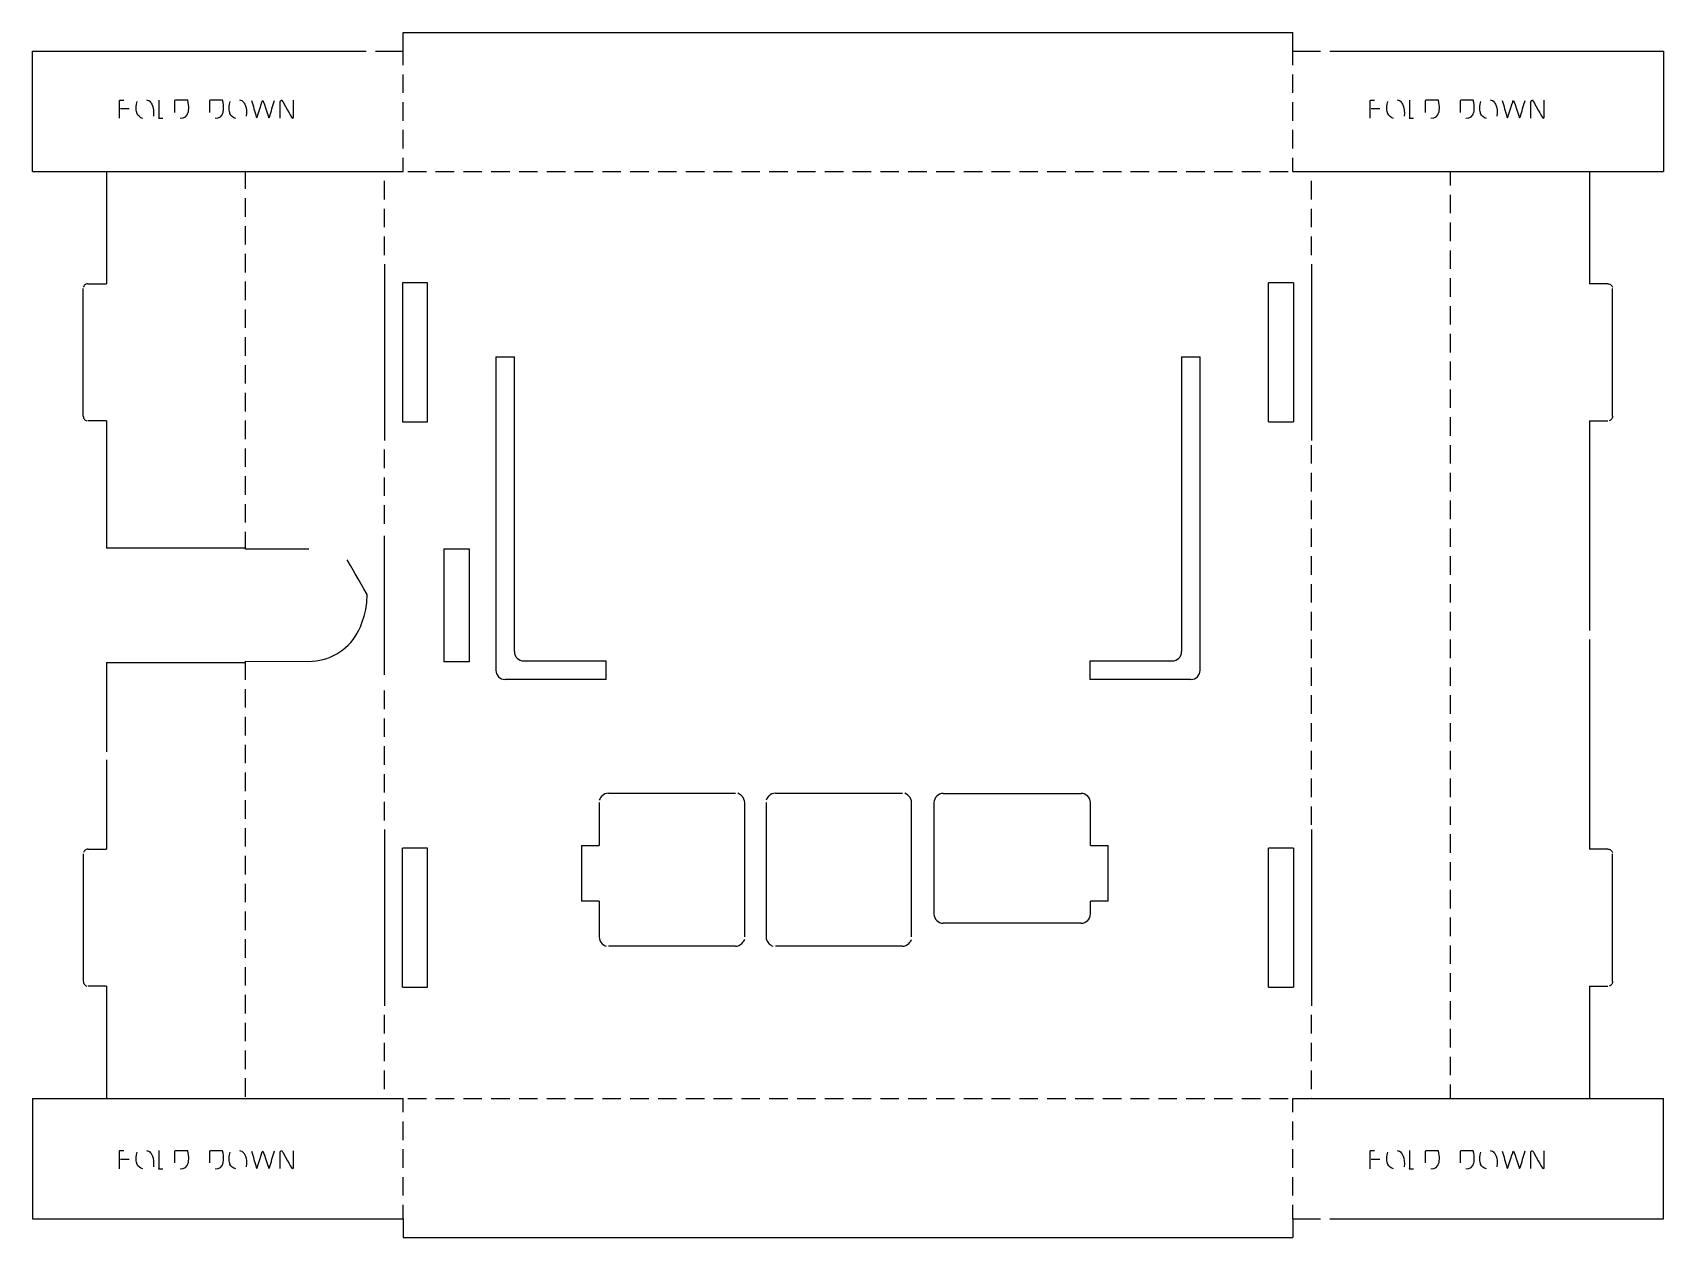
# Model space of a CAD drawing. Extents: x -8.5 to 23.4, y -6.8 to 11.8.
# Drawn here: x -8.47 to -1.54, y -6.34 to -1.22 of the extents above; entities that cross this region are included whole.
import ezdxf

# ---------------------------------------------------------------- set-up
doc = ezdxf.new("R2010")
doc.units = 0
doc.layers.add('Layer_2', color=7, linetype='CONTINUOUS')

msp = doc.modelspace()

# ---------------------------------------------------------------- linework, layer by layer
at = {"layer": 'Layer_2', "color": 1}
for points in [[(-6.894455, -1.296872), (-6.894455, -1.217737)], [(-6.894455, -1.217737), (-3.115719, -1.217737)], [(-3.115719, -1.296675), (-3.115719, -1.217737)], [(-8.469258, -1.296872), (-7.051936, -1.296872)], [(-8.469258, -1.808288), (-8.469258, -1.296872)], [(-7.012565, -1.296872), (-6.894455, -1.296872)], [(-6.894455, -1.355729), (-6.894455, -1.296872)], [(-3.115719, -1.355729), (-3.115719, -1.296872)], [(-3.115719, -1.296872), (-2.997609, -1.296872)], [(-2.958239, -1.296872), (-1.540916, -1.296872)], [(-1.540916, -1.296872), (-1.540916, -1.808288)], [(-6.894455, -1.473839), (-6.894455, -1.395099)], [(-3.115719, -1.473839), (-3.115719, -1.395099)], [(-7.416991, -1.580624), (-7.417566, -1.511155)], [(-6.894455, -1.59195), (-6.894455, -1.51321)], [(-3.115719, -1.59195), (-3.115719, -1.51321)], [(-2.103459, -1.580624), (-2.104034, -1.511155)], [(-6.894455, -1.71006), (-6.894455, -1.63132)], [(-3.115719, -1.71006), (-3.115719, -1.63132)], [(-6.894455, -1.808288), (-6.894455, -1.74943)], [(-3.115719, -1.808288), (-3.115719, -1.74943)], [(-8.469258, -1.808288), (-6.894455, -1.808288)], [(-8.155479, -1.808288), (-8.155479, -2.284667)], [(-7.564928, -1.881966), (-7.564928, -1.808288)], [(-7.563751, -1.808288), (-7.564141, -1.808288)], [(-6.973589, -1.926399), (-6.973589, -1.847658)], [(-6.875164, -1.808288), (-6.796424, -1.808288)], [(-6.757054, -1.808288), (-6.678314, -1.808288)], [(-6.638943, -1.808288), (-6.560203, -1.808288)], [(-6.520833, -1.808288), (-6.442093, -1.808288)], [(-6.402723, -1.808288), (-6.323983, -1.808288)], [(-6.284613, -1.808288), (-6.205873, -1.808288)], [(-6.166503, -1.808288), (-6.087762, -1.808288)], [(-6.048392, -1.808288), (-5.969652, -1.808288)], [(-5.930282, -1.808288), (-5.851542, -1.808288)], [(-5.812172, -1.808288), (-5.733432, -1.808288)], [(-5.694062, -1.808288), (-5.615321, -1.808288)], [(-5.575951, -1.808288), (-5.497211, -1.808288)], [(-5.457841, -1.808288), (-5.379101, -1.808288)], [(-5.339731, -1.808288), (-5.260991, -1.808288)], [(-5.221621, -1.808288), (-5.14288, -1.808288)], [(-5.10351, -1.808288), (-5.02477, -1.808288)], [(-4.9854, -1.808288), (-4.90666, -1.808288)], [(-4.86729, -1.808288), (-4.78855, -1.808288)], [(-4.74918, -1.808288), (-4.67044, -1.808288)], [(-4.631069, -1.808288), (-4.552329, -1.808288)], [(-4.512959, -1.808288), (-4.434219, -1.808288)], [(-4.394849, -1.808288), (-4.316109, -1.808288)], [(-4.276739, -1.808288), (-4.197999, -1.808288)], [(-4.158628, -1.808288), (-4.079888, -1.808288)], [(-4.040518, -1.808288), (-3.961778, -1.808288)], [(-3.922408, -1.808288), (-3.843668, -1.808288)], [(-3.804298, -1.808288), (-3.725558, -1.808288)], [(-3.686188, -1.808288), (-3.607447, -1.808288)], [(-3.568077, -1.808288), (-3.489337, -1.808288)], [(-3.449967, -1.808288), (-3.371227, -1.808288)], [(-3.331857, -1.808288), (-3.253117, -1.808288)], [(-3.213747, -1.808288), (-3.135006, -1.808288)], [(-3.115719, -1.808288), (-1.540916, -1.808288)], [(-3.036581, -1.926399), (-3.036581, -1.847658)], [(-2.446817, -1.808288), (-2.446424, -1.808288)], [(-2.44564, -1.867344), (-2.44564, -1.808288)], [(-1.855089, -1.808288), (-1.855089, -2.284667)], [(-7.564928, -2.000076), (-7.564928, -1.921336)], [(-2.44564, -1.985454), (-2.44564, -1.906714)], [(-6.973589, -2.044509), (-6.973589, -1.965769)], [(-3.036581, -2.044509), (-3.036581, -1.965769)], [(-7.564928, -2.118186), (-7.564928, -2.039446)], [(-2.44564, -2.103564), (-2.44564, -2.024824)], [(-6.973589, -2.162619), (-6.973589, -2.083879)], [(-3.036581, -2.162619), (-3.036581, -2.083879)], [(-2.44564, -2.221675), (-2.44564, -2.142935)], [(-7.564928, -2.236296), (-7.564928, -2.157556)], [(-6.973589, -2.201989), (-6.973589, -2.95002)], [(-3.036581, -2.201989), (-3.036581, -2.95002)], [(-8.234219, -2.284667), (-8.155479, -2.284667)], [(-7.564928, -2.354407), (-7.564928, -2.275667)], [(-6.791703, -2.87128), (-6.791703, -2.280729), (-6.898003, -2.280729), (-6.898003, -2.87128), (-6.791703, -2.87128)], [(-3.112172, -2.280729), (-3.218471, -2.280729)], [(-3.218471, -2.87128), (-3.218471, -2.280729)], [(-3.112172, -2.280729), (-3.112172, -2.87128)], [(-2.44564, -2.339785), (-2.44564, -2.261045)], [(-1.776349, -2.284667), (-1.855089, -2.284667)], [(-8.253904, -2.847658), (-8.253904, -2.304352)], [(-1.756664, -2.847658), (-1.756664, -2.304352)], [(-7.564928, -2.472517), (-7.564928, -2.393777)], [(-2.44564, -2.457895), (-2.44564, -2.379155)], [(-7.564928, -2.590627), (-7.564928, -2.511887)], [(-2.44564, -2.576005), (-2.44564, -2.497265)], [(-7.564928, -2.708737), (-7.564928, -2.629997)], [(-6.501148, -2.59569), (-6.422408, -2.59569)], [(-6.501148, -2.59569), (-6.501148, -3.926112)], [(-6.422408, -3.847367), (-6.422408, -2.59569)], [(-3.587762, -2.59569), (-3.509022, -2.59569)], [(-3.587762, -2.59569), (-3.587762, -3.847367)], [(-3.509022, -3.926112), (-3.509022, -2.59569)], [(-2.44564, -2.694115), (-2.44564, -2.615375)], [(-7.564928, -2.826848), (-7.564928, -2.748107)], [(-2.44564, -2.812226), (-2.44564, -2.733486)], [(-8.155479, -2.867344), (-8.234219, -2.867344)], [(-8.155479, -2.867344), (-8.155479, -3.40741)], [(-7.564928, -2.944958), (-7.564928, -2.866218)], [(-3.218471, -2.87128), (-3.112172, -2.87128)], [(-2.44564, -2.930336), (-2.44564, -2.851596)], [(-1.855089, -2.867344), (-1.855089, -3.757107)], [(-1.855089, -2.867344), (-1.776349, -2.867344)], [(-3.036581, -3.048446), (-3.036581, -2.969706)], [(-2.44564, -3.048446), (-2.44564, -2.969706)], [(-7.564928, -3.063068), (-7.564928, -2.984328)], [(-6.973589, -3.068132), (-6.973589, -2.989392)], [(-7.564928, -3.181178), (-7.564928, -3.102438)], [(-6.973589, -3.186242), (-6.973589, -3.107502)], [(-3.036581, -3.166556), (-3.036581, -3.087816)], [(-2.44564, -3.166556), (-2.44564, -3.087816)], [(-7.564928, -3.299288), (-7.564928, -3.220548)], [(-6.973589, -3.304352), (-6.973589, -3.225612)], [(-3.036581, -3.284667), (-3.036581, -3.205926)], [(-2.44564, -3.284667), (-2.44564, -3.205926)], [(-3.036581, -3.402777), (-3.036581, -3.324037)], [(-2.44564, -3.402777), (-2.44564, -3.324037)], [(-7.564928, -3.412332), (-7.564928, -3.338658)], [(-6.973589, -3.945793), (-6.973589, -3.355242)], [(-7.564928, -3.40741), (-8.155479, -3.40741)], [(-7.296424, -3.412328), (-7.564928, -3.412332)], [(-6.722609, -3.410364), (-6.722609, -3.890678)], [(-6.722609, -3.410364), (-6.614337, -3.410364)], [(-6.614337, -3.410364), (-6.614337, -3.890678)], [(-3.036581, -3.520887), (-3.036581, -3.442147)], [(-2.44564, -3.520887), (-2.44564, -3.442147)], [(-3.036581, -3.638997), (-3.036581, -3.560257)], [(-2.44564, -3.638997), (-2.44564, -3.560257)], [(-3.036581, -3.757107), (-3.036581, -3.678367)], [(-2.44564, -3.757107), (-2.44564, -3.678367)], [(-3.036581, -3.875218), (-3.036581, -3.796477)], [(-2.44564, -3.875218), (-2.44564, -3.796477)], [(-1.855089, -3.796477), (-1.855089, -4.686242)], [(-8.155085, -3.893627), (-8.155085, -4.272706)], [(-8.155085, -3.893627), (-7.564928, -3.893627)], [(-7.564928, -3.888438), (-7.296424, -3.888705)], [(-7.564928, -3.967178), (-7.564928, -3.888438)], [(-6.614337, -3.890678), (-6.722609, -3.890678)], [(-6.383038, -3.886742), (-6.032125, -3.886742)], [(-6.032125, -3.965482), (-6.032125, -3.886742)], [(-3.97805, -3.886742), (-3.627132, -3.886742)], [(-3.97805, -3.886742), (-3.97805, -3.965482)], [(-3.036581, -3.993328), (-3.036581, -3.914588)], [(-2.44564, -3.993328), (-2.44564, -3.914588)], [(-7.564928, -4.085288), (-7.564928, -4.006548)], [(-6.973589, -4.091754), (-6.973589, -4.013013)], [(-6.032125, -3.965482), (-6.461778, -3.965482)], [(-3.548392, -3.965482), (-3.97805, -3.965482)], [(-3.036581, -4.111438), (-3.036581, -4.032698)], [(-2.44564, -4.111438), (-2.44564, -4.032698)], [(-7.564928, -4.203399), (-7.564928, -4.124658)], [(-6.973589, -4.209864), (-6.973589, -4.131124)], [(-3.036581, -4.229548), (-3.036581, -4.150808)], [(-2.44564, -4.229548), (-2.44564, -4.150808)], [(-7.564928, -4.321509), (-7.564928, -4.242769)], [(-6.973589, -4.327974), (-6.973589, -4.249234)], [(-3.036581, -4.347658), (-3.036581, -4.268918)], [(-2.44564, -4.347658), (-2.44564, -4.268918)], [(-8.155085, -4.307163), (-8.155085, -4.686242)], [(-7.564928, -4.439619), (-7.564928, -4.360879)], [(-6.973589, -4.446084), (-6.973589, -4.367344)], [(-3.036581, -4.465769), (-3.036581, -4.387029)], [(-2.44564, -4.465769), (-2.44564, -4.387029)], [(-7.564928, -4.557729), (-7.564928, -4.478989)], [(-6.973589, -4.564194), (-6.973589, -4.485454)], [(-6.062062, -4.488604), (-6.062062, -4.670494)], [(-6.022691, -4.449234), (-5.483321, -4.449234)], [(-5.443951, -5.059469), (-5.443951, -4.488604)], [(-5.352888, -4.488604), (-5.352888, -5.059469)], [(-5.313518, -4.449234), (-4.774148, -4.449234)], [(-4.734778, -5.059469), (-4.734778, -4.488604)], [(-4.639825, -4.489392), (-4.639825, -4.961832)], [(-4.600455, -4.45002), (-4.014629, -4.45002)], [(-3.975258, -4.670494), (-3.975258, -4.489392)], [(-3.036581, -4.583879), (-3.036581, -4.505139)], [(-2.44564, -4.583879), (-2.44564, -4.505139)], [(-7.564928, -4.675839), (-7.564928, -4.597099)], [(-6.973589, -4.603564), (-6.973589, -5.351596)], [(-3.036581, -4.603564), (-3.036581, -5.351596)], [(-2.44564, -4.701989), (-2.44564, -4.623249)], [(-8.25351, -5.249234), (-8.25351, -4.705926)], [(-8.233825, -4.686242), (-8.155085, -4.686242)], [(-6.791703, -5.272856), (-6.791703, -4.682305), (-6.898003, -4.682305)], [(-6.898003, -5.272856), (-6.898003, -4.682305)], [(-6.138006, -4.670494), (-6.138006, -4.907895)], [(-6.138006, -4.670494), (-6.062062, -4.670494)], [(-3.975258, -4.670494), (-3.899314, -4.670494)], [(-3.899314, -4.907895), (-3.899314, -4.670494)], [(-3.112172, -4.682305), (-3.218471, -4.682305)], [(-3.218471, -5.272856), (-3.218471, -4.682305)], [(-3.112172, -4.682305), (-3.112172, -5.272856)], [(-1.776349, -4.686242), (-1.855089, -4.686242)], [(-1.756664, -5.249234), (-1.756664, -4.705926)], [(-7.564928, -4.79395), (-7.564928, -4.71521)], [(-2.44564, -4.820099), (-2.44564, -4.741359)], [(-7.564928, -4.91206), (-7.564928, -4.83332)], [(-6.062062, -4.907895), (-6.138006, -4.907895)], [(-6.062062, -4.907895), (-6.062062, -5.059469)], [(-3.975258, -4.961832), (-3.975258, -4.907895)], [(-3.899314, -4.907895), (-3.975258, -4.907895)], [(-2.44564, -4.93821), (-2.44564, -4.859469)], [(-7.564928, -5.03017), (-7.564928, -4.95143)], [(-2.44564, -5.05632), (-2.44564, -4.97758)], [(-4.014629, -5.001202), (-4.600455, -5.001202)], [(-7.564928, -5.14828), (-7.564928, -5.06954)], [(-5.483321, -5.098839), (-6.022691, -5.098839)], [(-4.774148, -5.098839), (-5.313518, -5.098839)], [(-2.44564, -5.17443), (-2.44564, -5.09569)], [(-7.564928, -5.266392), (-7.564928, -5.18765)], [(-2.44564, -5.29254), (-2.44564, -5.2138)], [(-8.155085, -5.268918), (-8.233825, -5.268918)], [(-8.155085, -5.268918), (-8.155085, -5.745296)], [(-7.564928, -5.384502), (-7.564928, -5.305762)], [(-6.898003, -5.272856), (-6.791703, -5.272856)], [(-3.218471, -5.272856), (-3.112172, -5.272856)], [(-2.44564, -5.41065), (-2.44564, -5.33191)], [(-1.855483, -5.268918), (-1.855483, -5.745296)], [(-1.855483, -5.268918), (-1.776349, -5.268918)], [(-6.973589, -5.469706), (-6.973589, -5.390966)], [(-3.036581, -5.469706), (-3.036581, -5.390966)], [(-7.564928, -5.502612), (-7.564928, -5.423872)], [(-2.44564, -5.528762), (-2.44564, -5.45002)], [(-7.564928, -5.620722), (-7.564928, -5.541982)], [(-6.973589, -5.587816), (-6.973589, -5.509076)], [(-3.036581, -5.587816), (-3.036581, -5.509076)], [(-2.44564, -5.646872), (-2.44564, -5.568132)], [(-7.564928, -5.738832), (-7.564928, -5.660092)], [(-6.973589, -5.705926), (-6.973589, -5.627186)], [(-3.036581, -5.705926), (-3.036581, -5.627186)], [(-8.469258, -5.745296), (-6.894455, -5.745296)], [(-8.469258, -5.745296), (-8.469258, -6.256714), (-6.894455, -6.256714)], [(-6.973983, -5.745296), (-6.973589, -5.745296)], [(-6.894455, -5.804155), (-6.894455, -5.745296)], [(-6.875164, -5.745296), (-6.796424, -5.745296)], [(-6.757054, -5.745296), (-6.678314, -5.745296)], [(-6.638943, -5.745296), (-6.560203, -5.745296)], [(-6.520833, -5.745296), (-6.442093, -5.745296)], [(-6.402723, -5.745296), (-6.323983, -5.745296)], [(-6.284613, -5.745296), (-6.205873, -5.745296)], [(-6.166503, -5.745296), (-6.087762, -5.745296)], [(-6.048392, -5.745296), (-5.969652, -5.745296)], [(-5.930282, -5.745296), (-5.851542, -5.745296)], [(-5.812172, -5.745296), (-5.733432, -5.745296)], [(-5.694062, -5.745296), (-5.615321, -5.745296)], [(-5.575951, -5.745296), (-5.497211, -5.745296)], [(-5.457841, -5.745296), (-5.379101, -5.745296)], [(-5.339731, -5.745296), (-5.260991, -5.745296)], [(-5.221621, -5.745296), (-5.14288, -5.745296)], [(-5.10351, -5.745296), (-5.02477, -5.745296)], [(-4.9854, -5.745296), (-4.90666, -5.745296)], [(-4.86729, -5.745296), (-4.78855, -5.745296)], [(-4.74918, -5.745296), (-4.67044, -5.745296)], [(-4.631069, -5.745296), (-4.552329, -5.745296)], [(-4.512959, -5.745296), (-4.434219, -5.745296)], [(-4.394849, -5.745296), (-4.316109, -5.745296)], [(-4.276739, -5.745296), (-4.197999, -5.745296)], [(-4.158628, -5.745296), (-4.079888, -5.745296)], [(-4.040518, -5.745296), (-3.961778, -5.745296)], [(-3.922408, -5.745296), (-3.843668, -5.745296)], [(-3.804298, -5.745296), (-3.725558, -5.745296)], [(-3.686188, -5.745296), (-3.607447, -5.745296)], [(-3.568077, -5.745296), (-3.489337, -5.745296)], [(-3.449967, -5.745296), (-3.371227, -5.745296)], [(-3.331857, -5.745296), (-3.253117, -5.745296)], [(-3.213747, -5.745296), (-3.135006, -5.745296)], [(-3.115719, -5.745296), (-1.540916, -5.745296)], [(-3.115719, -5.804155), (-3.115719, -5.745296)], [(-3.036581, -5.745296), (-3.036976, -5.745296)], [(-3.036778, -5.745296), (-3.036385, -5.745296)], [(-2.44564, -5.745296), (-2.44564, -5.686242)], [(-1.540916, -6.256714), (-1.540916, -5.745296)], [(-6.894455, -5.922265), (-6.894455, -5.843525)], [(-3.115719, -5.922265), (-3.115719, -5.843525)], [(-7.416991, -6.04371), (-7.417566, -5.974242)], [(-6.894455, -6.040375), (-6.894455, -5.961635)], [(-3.115719, -6.040375), (-3.115719, -5.961635)], [(-2.103459, -6.04371), (-2.104034, -5.974242)], [(-6.894455, -6.158486), (-6.894455, -6.079745)], [(-3.115719, -6.158486), (-3.115719, -6.079745)], [(-6.894455, -6.256714), (-6.894455, -6.197856)], [(-3.115719, -6.256714), (-3.115719, -6.197856)], [(-6.894455, -6.256714), (-6.894455, -6.335848)], [(-3.115719, -6.256714), (-2.997609, -6.256714)], [(-3.115719, -6.25691), (-3.115719, -6.335848)], [(-2.958239, -6.256714), (-1.540916, -6.256714)], [(-6.894455, -6.335848), (-3.115719, -6.335848)]]:
    msp.add_lwpolyline(points, dxfattribs=at)
for points in [[(-8.100251, -1.581242), (-8.100274, -1.556502), (-8.100307, -1.531762), (-8.100329, -1.50702)], [(-8.100328, -1.50702), (-8.100328, -1.50702), (-8.100328, -1.503997), (-8.098293, -1.504198)], [(-8.098293, -1.504198), (-8.095828, -1.504198), (-8.095828, -1.504198), (-8.081584, -1.504198)], [(-8.025707, -1.561249), (-8.025707, -1.561249), (-8.03401, -1.541372), (-8.025306, -1.510966)], [(-7.985495, -1.503348), (-7.978719, -1.50482), (-7.97264, -1.507702), (-7.968046, -1.51304)], [(-7.968046, -1.51304), (-7.968046, -1.51304), (-7.950085, -1.533915), (-7.956239, -1.573143)], [(-7.933593, -1.504005), (-7.933593, -1.527864), (-7.933593, -1.551722), (-7.933593, -1.57558)], [(-7.86177, -1.50457), (-7.866896, -1.50457), (-7.866105, -1.507193), (-7.866105, -1.511414)], [(-7.866105, -1.511414), (-7.866105, -1.511414), (-7.866105, -1.534008), (-7.866105, -1.556603)], [(-7.846459, -1.504715), (-7.854117, -1.504604), (-7.86177, -1.50457), (-7.86177, -1.50457)], [(-7.810392, -1.505048), (-7.838806, -1.504782), (-7.838806, -1.504782), (-7.846459, -1.504715)], [(-7.80777, -1.556033), (-7.80777, -1.556033), (-7.802038, -1.531009), (-7.810392, -1.505048)], [(-7.713814, -1.50457), (-7.71894, -1.50457), (-7.718148, -1.507193), (-7.718148, -1.511414)], [(-7.718148, -1.511414), (-7.718148, -1.511414), (-7.718148, -1.534008), (-7.718148, -1.556603)], [(-7.698503, -1.504715), (-7.706156, -1.504604), (-7.713814, -1.50457), (-7.713814, -1.50457)], [(-7.662436, -1.505048), (-7.690849, -1.504782), (-7.690849, -1.504782), (-7.698503, -1.504715)], [(-7.659814, -1.556033), (-7.659814, -1.556033), (-7.654081, -1.531009), (-7.662436, -1.505048)], [(-7.630817, -1.561249), (-7.630817, -1.561249), (-7.639121, -1.541372), (-7.630413, -1.510966)], [(-7.590605, -1.503348), (-7.583829, -1.50482), (-7.577751, -1.507702), (-7.573156, -1.51304)], [(-7.573156, -1.51304), (-7.573156, -1.51304), (-7.555195, -1.533915), (-7.561345, -1.573143)], [(-7.538802, -1.506163), (-7.532176, -1.529529), (-7.525554, -1.552895), (-7.518928, -1.576262)], [(-7.507963, -1.553946), (-7.500731, -1.531844), (-7.493503, -1.509742), (-7.493503, -1.509742)], [(-7.493503, -1.509742), (-7.491861, -1.504714), (-7.490656, -1.505469), (-7.48916, -1.509953)], [(-7.48916, -1.509953), (-7.48916, -1.509953), (-7.481766, -1.532058), (-7.474377, -1.55416)], [(-7.462987, -1.576476), (-7.455912, -1.552826), (-7.448833, -1.52918), (-7.441758, -1.505535)], [(-7.417565, -1.511155), (-7.417565, -1.511155), (-7.417632, -1.502828), (-7.411144, -1.503076)], [(-7.411144, -1.503076), (-7.406849, -1.510737), (-7.406849, -1.510737), (-7.406849, -1.510737)], [(-7.406849, -1.510737), (-7.370975, -1.574698), (-7.370975, -1.574698), (-7.370975, -1.574698)], [(-7.360258, -1.574276), (-7.360258, -1.574276), (-7.360258, -1.574276), (-7.360833, -1.504808)], [(-2.786797, -1.50702), (-2.786797, -1.50702), (-2.786797, -1.503997), (-2.784761, -1.504198)], [(-2.786719, -1.581242), (-2.786742, -1.556502), (-2.786775, -1.531762), (-2.786797, -1.50702)], [(-2.784761, -1.504198), (-2.782297, -1.504198), (-2.782297, -1.504198), (-2.768053, -1.504198)], [(-2.712176, -1.561249), (-2.712176, -1.561249), (-2.720479, -1.541372), (-2.711775, -1.510966)], [(-2.671963, -1.503348), (-2.665188, -1.50482), (-2.659109, -1.507702), (-2.654514, -1.51304)], [(-2.654514, -1.51304), (-2.654514, -1.51304), (-2.636554, -1.533915), (-2.642707, -1.573143)], [(-2.620062, -1.504005), (-2.620062, -1.527864), (-2.620062, -1.551722), (-2.620062, -1.57558)], [(-2.548239, -1.50457), (-2.553365, -1.50457), (-2.552573, -1.507193), (-2.552573, -1.511414)], [(-2.552573, -1.511414), (-2.552573, -1.511414), (-2.552573, -1.534008), (-2.552573, -1.556603)], [(-2.532928, -1.504715), (-2.540585, -1.504604), (-2.548239, -1.50457), (-2.548239, -1.50457)], [(-2.496861, -1.505048), (-2.525274, -1.504782), (-2.525274, -1.504782), (-2.532928, -1.504715)], [(-2.494239, -1.556033), (-2.494239, -1.556033), (-2.488506, -1.531009), (-2.496861, -1.505048)], [(-2.400282, -1.50457), (-2.405408, -1.50457), (-2.404617, -1.507193), (-2.404617, -1.511414)], [(-2.404617, -1.511414), (-2.404617, -1.511414), (-2.404617, -1.534008), (-2.404617, -1.556603)], [(-2.384971, -1.504715), (-2.392625, -1.504604), (-2.400282, -1.50457), (-2.400282, -1.50457)], [(-2.348904, -1.505048), (-2.377317, -1.504782), (-2.377317, -1.504782), (-2.384971, -1.504715)], [(-2.346282, -1.556033), (-2.346282, -1.556033), (-2.34055, -1.531009), (-2.348904, -1.505048)], [(-2.317286, -1.561249), (-2.317286, -1.561249), (-2.325589, -1.541372), (-2.316881, -1.510966)], [(-2.277073, -1.503348), (-2.270298, -1.50482), (-2.264219, -1.507702), (-2.259625, -1.51304)], [(-2.259625, -1.51304), (-2.259625, -1.51304), (-2.241664, -1.533915), (-2.247814, -1.573143)], [(-2.22527, -1.506163), (-2.218644, -1.529529), (-2.212022, -1.552895), (-2.205396, -1.576262)], [(-2.194432, -1.553946), (-2.187199, -1.531844), (-2.179971, -1.509742), (-2.179971, -1.509742)], [(-2.179971, -1.509742), (-2.178329, -1.504714), (-2.177125, -1.505469), (-2.175628, -1.509953)], [(-2.175628, -1.509953), (-2.175628, -1.509953), (-2.168235, -1.532058), (-2.160845, -1.55416)], [(-2.149455, -1.576476), (-2.14238, -1.552826), (-2.135302, -1.52918), (-2.128227, -1.505535)], [(-2.104034, -1.511155), (-2.104034, -1.511155), (-2.104101, -1.502828), (-2.097612, -1.503076)], [(-2.097612, -1.503076), (-2.093317, -1.510737), (-2.093317, -1.510737), (-2.093317, -1.510737)], [(-2.093317, -1.510737), (-2.057443, -1.574698), (-2.057443, -1.574698), (-2.057443, -1.574698)], [(-2.046727, -1.574276), (-2.046727, -1.574276), (-2.046727, -1.574276), (-2.047302, -1.504808)], [(-8.059199, -1.541875), (-8.071408, -1.541879), (-8.083617, -1.541879), (-8.095829, -1.541875)], [(-8.001006, -1.582088), (-8.011782, -1.579403), (-8.021392, -1.57158), (-8.025707, -1.561249)], [(-7.933593, -1.57558), (-7.933593, -1.57558), (-7.933593, -1.579096), (-7.933912, -1.581466)], [(-7.933912, -1.581466), (-7.929841, -1.581466), (-7.929841, -1.581466), (-7.916707, -1.58131)], [(-7.842109, -1.580872), (-7.823672, -1.580872), (-7.811999, -1.574489), (-7.80777, -1.556033)], [(-7.694152, -1.580872), (-7.675715, -1.580872), (-7.664042, -1.574489), (-7.659814, -1.556033)], [(-7.606117, -1.582088), (-7.616892, -1.579403), (-7.626503, -1.57158), (-7.630817, -1.561249)], [(-7.518928, -1.576262), (-7.518928, -1.576262), (-7.517526, -1.581202), (-7.516495, -1.580033)], [(-7.516495, -1.580033), (-7.515191, -1.576053), (-7.515191, -1.576053), (-7.507963, -1.553946)], [(-7.474377, -1.55416), (-7.466983, -1.576264), (-7.466983, -1.576264), (-7.465609, -1.580374)], [(-7.465609, -1.580374), (-7.464563, -1.581732), (-7.462987, -1.576476), (-7.462987, -1.576476)], [(-7.370975, -1.574698), (-7.366679, -1.582359), (-7.360191, -1.582607), (-7.360258, -1.574276)], [(-2.745668, -1.541875), (-2.757877, -1.541879), (-2.770085, -1.541879), (-2.782298, -1.541875)], [(-2.687475, -1.582088), (-2.698251, -1.579403), (-2.707861, -1.57158), (-2.712176, -1.561249)], [(-2.620062, -1.57558), (-2.620062, -1.57558), (-2.620062, -1.579096), (-2.62038, -1.581466)], [(-2.62038, -1.581466), (-2.61631, -1.581466), (-2.61631, -1.581466), (-2.603176, -1.58131)], [(-2.528577, -1.580872), (-2.51014, -1.580872), (-2.498467, -1.574489), (-2.494239, -1.556033)], [(-2.380621, -1.580872), (-2.362184, -1.580872), (-2.35051, -1.574489), (-2.346282, -1.556033)], [(-2.292585, -1.582088), (-2.303361, -1.579403), (-2.312971, -1.57158), (-2.317286, -1.561249)], [(-2.205396, -1.576262), (-2.205396, -1.576262), (-2.203995, -1.581202), (-2.202963, -1.580033)], [(-2.202963, -1.580033), (-2.20166, -1.576053), (-2.20166, -1.576053), (-2.194432, -1.553946)], [(-2.160845, -1.55416), (-2.153451, -1.576264), (-2.153451, -1.576264), (-2.152077, -1.580374)], [(-2.152077, -1.580374), (-2.151032, -1.581732), (-2.149455, -1.576476), (-2.149455, -1.576476)], [(-2.057443, -1.574698), (-2.053148, -1.582359), (-2.04666, -1.582607), (-2.046727, -1.574276)], [(-8.234219, -2.284667), (-8.23944, -2.284667), (-8.244447, -2.286742), (-8.24814, -2.290435)], [(-1.776349, -2.284667), (-1.771128, -2.284667), (-1.766121, -2.286742), (-1.762428, -2.290435)], [(-8.24814, -2.290435), (-8.24814, -2.290435), (-8.251833, -2.294124), (-8.253904, -2.299132)], [(-1.762428, -2.290435), (-1.762428, -2.290435), (-1.758735, -2.294124), (-1.756664, -2.299132)], [(-8.253904, -2.847658), (-8.253904, -2.852879), (-8.251829, -2.857887), (-8.248136, -2.86158)], [(-8.248136, -2.86158), (-8.248136, -2.86158), (-8.244447, -2.865273), (-8.23944, -2.867344)], [(-1.762432, -2.86158), (-1.762432, -2.86158), (-1.766121, -2.865273), (-1.771128, -2.867344)], [(-1.756664, -2.847658), (-1.756664, -2.852879), (-1.758739, -2.857887), (-1.762432, -2.86158)], [(-7.047601, -3.605119), (-7.090148, -3.531423), (-7.090148, -3.531423), (-7.132695, -3.457729)], [(-7.090148, -3.769612), (-7.090148, -3.769612), (-7.047601, -3.695918), (-7.047601, -3.605119)], [(-7.296424, -3.888706), (-7.211329, -3.888706), (-7.132695, -3.843308), (-7.090148, -3.769612)], [(-6.422408, -3.847367), (-6.422408, -3.869112), (-6.404782, -3.886737), (-6.383038, -3.886742)], [(-3.627132, -3.886742), (-3.605392, -3.886737), (-3.587766, -3.869112), (-3.587762, -3.847367)], [(-6.501148, -3.926112), (-6.501148, -3.947852), (-6.483522, -3.965477), (-6.461778, -3.965482)], [(-3.548392, -3.965482), (-3.526652, -3.965477), (-3.509026, -3.947852), (-3.509022, -3.926112)], [(-6.05053, -4.460765), (-6.05053, -4.460765), (-6.057912, -4.468147), (-6.062062, -4.478163)], [(-6.022691, -4.449234), (-6.033132, -4.449234), (-6.043148, -4.453379), (-6.05053, -4.460765)], [(-5.455483, -4.460765), (-5.455483, -4.460765), (-5.462865, -4.453379), (-5.47288, -4.449234)], [(-5.443951, -4.488604), (-5.443951, -4.478163), (-5.448101, -4.468147), (-5.455483, -4.460765)], [(-5.341357, -4.460765), (-5.341357, -4.460765), (-5.348743, -4.468147), (-5.352888, -4.478163)], [(-5.313518, -4.449234), (-5.323959, -4.449234), (-5.333975, -4.453379), (-5.341357, -4.460765)], [(-4.74631, -4.460765), (-4.74631, -4.460765), (-4.753691, -4.453379), (-4.763707, -4.449234)], [(-4.734778, -4.488604), (-4.734778, -4.478163), (-4.738928, -4.468147), (-4.74631, -4.460765)], [(-4.600455, -4.45002), (-4.622199, -4.45002), (-4.639825, -4.467647), (-4.639825, -4.489392)], [(-3.975258, -4.489392), (-3.975258, -4.467647), (-3.992884, -4.45002), (-4.014629, -4.45002)], [(-8.247747, -4.692009), (-8.247747, -4.692009), (-8.25144, -4.695698), (-8.25351, -4.700706)], [(-8.233825, -4.686242), (-8.239046, -4.686242), (-8.244054, -4.688316), (-8.247747, -4.692009)], [(-1.776349, -4.686242), (-1.771128, -4.686242), (-1.766121, -4.688316), (-1.762428, -4.692009)], [(-1.762428, -4.692009), (-1.762428, -4.692009), (-1.758735, -4.695698), (-1.756664, -4.700706)], [(-4.639825, -4.961832), (-4.639825, -4.983576), (-4.622199, -5.001202), (-4.600455, -5.001202)], [(-4.014629, -5.001202), (-3.992884, -5.001202), (-3.975258, -4.983573), (-3.975258, -4.961832)], [(-6.062062, -5.059469), (-6.062062, -5.06991), (-6.057916, -5.079923), (-6.05053, -5.087308)], [(-6.05053, -5.087308), (-6.05053, -5.087308), (-6.043148, -5.09469), (-6.033132, -5.098839)], [(-5.483321, -5.098839), (-5.47288, -5.098839), (-5.462865, -5.09469), (-5.455483, -5.087308)], [(-5.455483, -5.087308), (-5.455483, -5.087308), (-5.448101, -5.079923), (-5.443951, -5.06991)], [(-5.352888, -5.059469), (-5.352888, -5.06991), (-5.348743, -5.079923), (-5.341357, -5.087308)], [(-5.341357, -5.087308), (-5.341357, -5.087308), (-5.333975, -5.09469), (-5.323959, -5.098839)], [(-4.774148, -5.098839), (-4.763707, -5.098839), (-4.753691, -5.09469), (-4.74631, -5.087308)], [(-4.74631, -5.087308), (-4.74631, -5.087308), (-4.738928, -5.079923), (-4.734778, -5.06991)], [(-8.25351, -5.249234), (-8.25351, -5.254454), (-8.251436, -5.259462), (-8.247743, -5.263155)], [(-8.247743, -5.263155), (-8.247743, -5.263155), (-8.244054, -5.266848), (-8.239046, -5.268918)], [(-1.762432, -5.263155), (-1.762432, -5.263155), (-1.766121, -5.266848), (-1.771128, -5.268918)], [(-1.756664, -5.249234), (-1.756664, -5.254454), (-1.758739, -5.259462), (-1.762432, -5.263155)], [(-8.100251, -6.044328), (-8.100274, -6.019588), (-8.100307, -5.994848), (-8.100329, -5.970107)], [(-8.100328, -5.970107), (-8.100328, -5.970107), (-8.100328, -5.967084), (-8.098293, -5.967285)], [(-8.098293, -5.967285), (-8.095828, -5.967285), (-8.095828, -5.967285), (-8.081584, -5.967285)], [(-8.059199, -6.004962), (-8.071408, -6.004966), (-8.083617, -6.004966), (-8.095829, -6.004962)], [(-8.025707, -6.024336), (-8.025707, -6.024336), (-8.03401, -6.004458), (-8.025306, -5.974053)], [(-8.001006, -6.045175), (-8.011782, -6.042489), (-8.021392, -6.034667), (-8.025707, -6.024336)], [(-7.985495, -5.966435), (-7.978719, -5.967907), (-7.97264, -5.970788), (-7.968046, -5.976127)], [(-7.968046, -5.976127), (-7.968046, -5.976127), (-7.950085, -5.997002), (-7.956239, -6.036229)], [(-7.933593, -5.967092), (-7.933593, -5.99095), (-7.933593, -6.014808), (-7.933593, -6.038667)], [(-7.86177, -5.967657), (-7.866896, -5.967657), (-7.866105, -5.970279), (-7.866105, -5.9745)], [(-7.866105, -5.9745), (-7.866105, -5.9745), (-7.866105, -5.997095), (-7.866105, -6.019689)], [(-7.846459, -5.967802), (-7.854117, -5.96769), (-7.86177, -5.967657), (-7.86177, -5.967657)], [(-7.810392, -5.968135), (-7.838806, -5.967868), (-7.838806, -5.967868), (-7.846459, -5.967802)], [(-7.842109, -6.043958), (-7.823672, -6.043958), (-7.811999, -6.037576), (-7.80777, -6.019119)], [(-7.80777, -6.019119), (-7.80777, -6.019119), (-7.802038, -5.994096), (-7.810392, -5.968135)], [(-7.713814, -5.967657), (-7.71894, -5.967657), (-7.718148, -5.970279), (-7.718148, -5.9745)], [(-7.718148, -5.9745), (-7.718148, -5.9745), (-7.718148, -5.997095), (-7.718148, -6.019689)], [(-7.698503, -5.967802), (-7.706156, -5.96769), (-7.713814, -5.967657), (-7.713814, -5.967657)], [(-7.662436, -5.968135), (-7.690849, -5.967868), (-7.690849, -5.967868), (-7.698503, -5.967802)], [(-7.694152, -6.043958), (-7.675715, -6.043958), (-7.664042, -6.037576), (-7.659814, -6.019119)], [(-7.659814, -6.019119), (-7.659814, -6.019119), (-7.654081, -5.994096), (-7.662436, -5.968135)], [(-7.630817, -6.024336), (-7.630817, -6.024336), (-7.639121, -6.004458), (-7.630413, -5.974053)], [(-7.606117, -6.045175), (-7.616892, -6.042489), (-7.626503, -6.034667), (-7.630817, -6.024336)], [(-7.590605, -5.966435), (-7.583829, -5.967907), (-7.577751, -5.970788), (-7.573156, -5.976127)], [(-7.573156, -5.976127), (-7.573156, -5.976127), (-7.555195, -5.997002), (-7.561345, -6.036229)], [(-7.538802, -5.969249), (-7.532176, -5.992615), (-7.525554, -6.015982), (-7.518928, -6.039348)], [(-7.516495, -6.043119), (-7.515191, -6.039139), (-7.515191, -6.039139), (-7.507963, -6.017033)], [(-7.507963, -6.017033), (-7.500731, -5.99493), (-7.493503, -5.972828), (-7.493503, -5.972828)], [(-7.493503, -5.972828), (-7.491861, -5.9678), (-7.490656, -5.968556), (-7.48916, -5.973039)], [(-7.48916, -5.973039), (-7.48916, -5.973039), (-7.481766, -5.995145), (-7.474377, -6.017247)], [(-7.474377, -6.017247), (-7.466983, -6.03935), (-7.466983, -6.03935), (-7.465609, -6.04346)], [(-7.462987, -6.039563), (-7.455912, -6.015913), (-7.448833, -5.992267), (-7.441758, -5.968622)], [(-7.417565, -5.974242), (-7.417565, -5.974242), (-7.417632, -5.965915), (-7.411144, -5.966163)], [(-7.411144, -5.966163), (-7.406849, -5.973824), (-7.406849, -5.973824), (-7.406849, -5.973824)], [(-7.406849, -5.973824), (-7.370975, -6.037785), (-7.370975, -6.037785), (-7.370975, -6.037785)], [(-7.360258, -6.037363), (-7.360258, -6.037363), (-7.360258, -6.037363), (-7.360833, -5.967895)], [(-2.786797, -5.970107), (-2.786797, -5.970107), (-2.786797, -5.967084), (-2.784761, -5.967285)], [(-2.786719, -6.044328), (-2.786742, -6.019588), (-2.786775, -5.994848), (-2.786797, -5.970107)], [(-2.784761, -5.967285), (-2.782297, -5.967285), (-2.782297, -5.967285), (-2.768053, -5.967285)], [(-2.745668, -6.004962), (-2.757877, -6.004966), (-2.770085, -6.004966), (-2.782298, -6.004962)], [(-2.712176, -6.024336), (-2.712176, -6.024336), (-2.720479, -6.004458), (-2.711775, -5.974053)], [(-2.687475, -6.045175), (-2.698251, -6.042489), (-2.707861, -6.034667), (-2.712176, -6.024336)], [(-2.671963, -5.966435), (-2.665188, -5.967907), (-2.659109, -5.970788), (-2.654514, -5.976127)], [(-2.654514, -5.976127), (-2.654514, -5.976127), (-2.636554, -5.997002), (-2.642707, -6.036229)], [(-2.620062, -5.967092), (-2.620062, -5.99095), (-2.620062, -6.014808), (-2.620062, -6.038667)], [(-2.548239, -5.967657), (-2.553365, -5.967657), (-2.552573, -5.970279), (-2.552573, -5.9745)], [(-2.552573, -5.9745), (-2.552573, -5.9745), (-2.552573, -5.997095), (-2.552573, -6.019689)], [(-2.532928, -5.967802), (-2.540585, -5.96769), (-2.548239, -5.967657), (-2.548239, -5.967657)], [(-2.496861, -5.968135), (-2.525274, -5.967868), (-2.525274, -5.967868), (-2.532928, -5.967802)], [(-2.528577, -6.043958), (-2.51014, -6.043958), (-2.498467, -6.037576), (-2.494239, -6.019119)], [(-2.494239, -6.019119), (-2.494239, -6.019119), (-2.488506, -5.994096), (-2.496861, -5.968135)], [(-2.400282, -5.967657), (-2.405408, -5.967657), (-2.404617, -5.970279), (-2.404617, -5.9745)], [(-2.404617, -5.9745), (-2.404617, -5.9745), (-2.404617, -5.997095), (-2.404617, -6.019689)], [(-2.384971, -5.967802), (-2.392625, -5.96769), (-2.400282, -5.967657), (-2.400282, -5.967657)], [(-2.348904, -5.968135), (-2.377317, -5.967868), (-2.377317, -5.967868), (-2.384971, -5.967802)], [(-2.380621, -6.043958), (-2.362184, -6.043958), (-2.35051, -6.037576), (-2.346282, -6.019119)], [(-2.346282, -6.019119), (-2.346282, -6.019119), (-2.34055, -5.994096), (-2.348904, -5.968135)], [(-2.317286, -6.024336), (-2.317286, -6.024336), (-2.325589, -6.004458), (-2.316881, -5.974053)], [(-2.292585, -6.045175), (-2.303361, -6.042489), (-2.312971, -6.034667), (-2.317286, -6.024336)], [(-2.277073, -5.966435), (-2.270298, -5.967907), (-2.264219, -5.970788), (-2.259625, -5.976127)], [(-2.259625, -5.976127), (-2.259625, -5.976127), (-2.241664, -5.997002), (-2.247814, -6.036229)], [(-2.22527, -5.969249), (-2.218644, -5.992615), (-2.212022, -6.015982), (-2.205396, -6.039348)], [(-2.202963, -6.043119), (-2.20166, -6.039139), (-2.20166, -6.039139), (-2.194432, -6.017033)], [(-2.194432, -6.017033), (-2.187199, -5.99493), (-2.179971, -5.972828), (-2.179971, -5.972828)], [(-2.179971, -5.972828), (-2.178329, -5.9678), (-2.177125, -5.968556), (-2.175628, -5.973039)], [(-2.175628, -5.973039), (-2.175628, -5.973039), (-2.168235, -5.995145), (-2.160845, -6.017247)], [(-2.160845, -6.017247), (-2.153451, -6.03935), (-2.153451, -6.03935), (-2.152077, -6.04346)], [(-2.149455, -6.039563), (-2.14238, -6.015913), (-2.135302, -5.992267), (-2.128227, -5.968622)], [(-2.104034, -5.974242), (-2.104034, -5.974242), (-2.104101, -5.965915), (-2.097612, -5.966163)], [(-2.097612, -5.966163), (-2.093317, -5.973824), (-2.093317, -5.973824), (-2.093317, -5.973824)], [(-2.093317, -5.973824), (-2.057443, -6.037785), (-2.057443, -6.037785), (-2.057443, -6.037785)], [(-2.046727, -6.037363), (-2.046727, -6.037363), (-2.046727, -6.037363), (-2.047302, -5.967895)], [(-7.933593, -6.038667), (-7.933593, -6.038667), (-7.933593, -6.042183), (-7.933912, -6.044553)], [(-7.933912, -6.044553), (-7.929841, -6.044553), (-7.929841, -6.044553), (-7.916707, -6.044397)], [(-7.518928, -6.039348), (-7.518928, -6.039348), (-7.517526, -6.044288), (-7.516495, -6.043119)], [(-7.465609, -6.04346), (-7.464563, -6.044818), (-7.462987, -6.039563), (-7.462987, -6.039563)], [(-7.370975, -6.037785), (-7.366679, -6.045446), (-7.360191, -6.045694), (-7.360258, -6.037363)], [(-2.620062, -6.038667), (-2.620062, -6.038667), (-2.620062, -6.042183), (-2.62038, -6.044553)], [(-2.62038, -6.044553), (-2.61631, -6.044553), (-2.61631, -6.044553), (-2.603176, -6.044397)], [(-2.205396, -6.039348), (-2.205396, -6.039348), (-2.203995, -6.044288), (-2.202963, -6.043119)], [(-2.152077, -6.04346), (-2.151032, -6.044818), (-2.149455, -6.039563), (-2.149455, -6.039563)], [(-2.057443, -6.037785), (-2.053148, -6.045446), (-2.04666, -6.045694), (-2.046727, -6.037363)]]:
    msp.add_open_spline(points, degree=3, dxfattribs=at)

doc.saveas('drawing.dxf')
